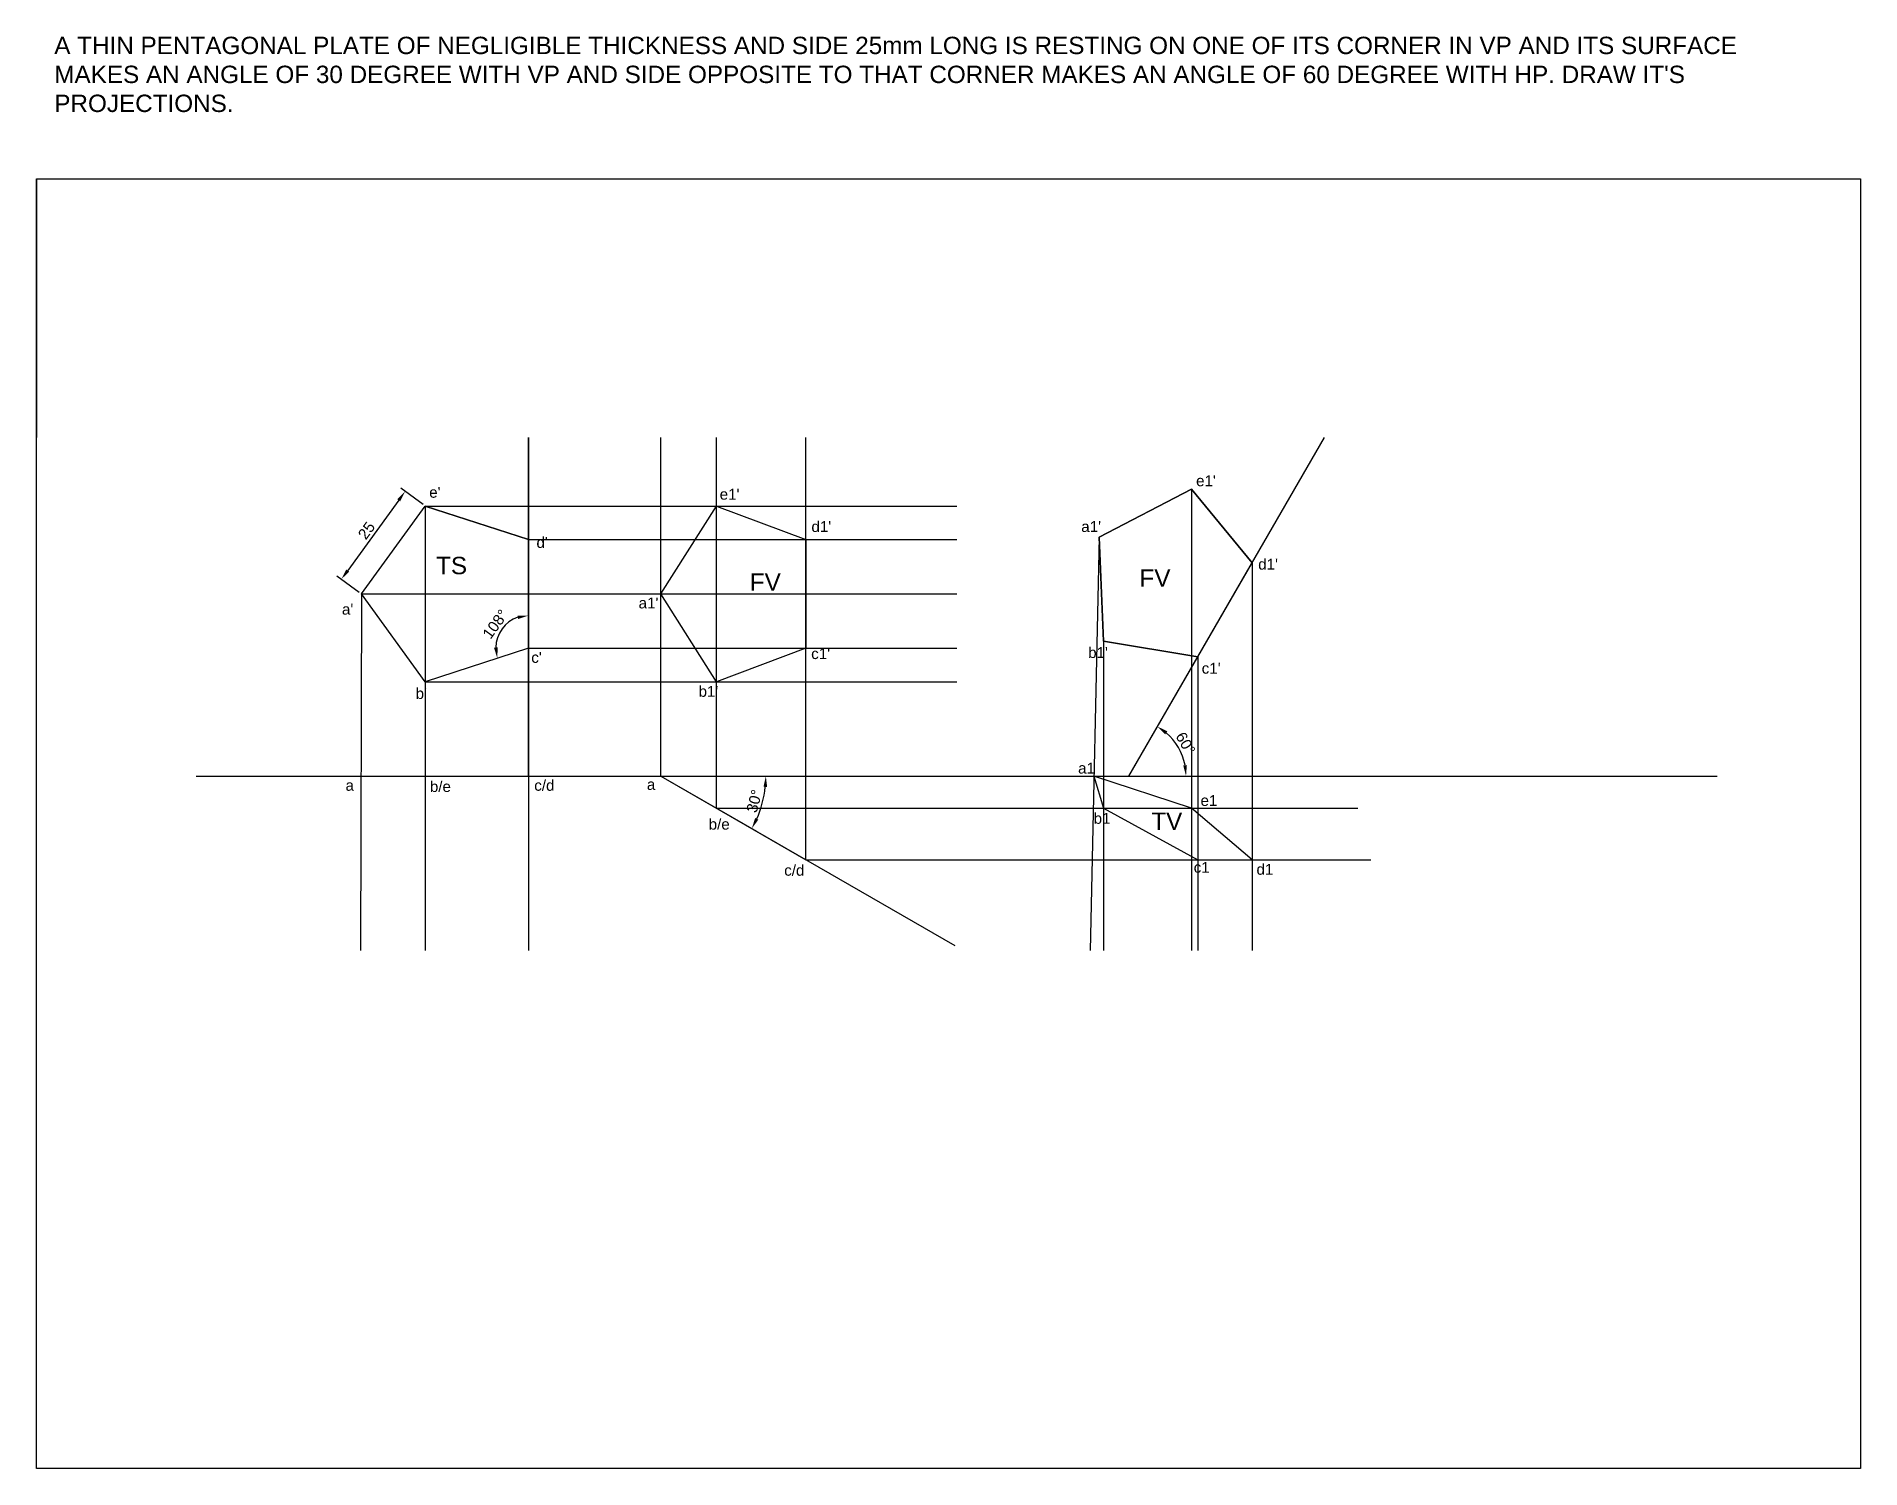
# Model space of a CAD drawing. Header units: millimetres. Extents: x 2264 to 2684, y 1390 to 1720.
import ezdxf

# ---------------------------------------------------------------- set-up
doc = ezdxf.new("R2010")
doc.units = ezdxf.units.MM
doc.styles.get("Standard").update_dxf_attribs({"font": 'arial.ttf'})
doc.dimstyles.new('ISO-25', dxfattribs={"dimtxt": 2.5, "dimasz": 2.5, "dimexe": 1.25, "dimexo": 0.625, "dimtad": 1, "dimdec": 0, "dimdsep": 46, "dimtxsty": 'Standard', "dimcen": 2.5, "dimadec": 0, "dimazin": 0, "dimtfac": 1, "dimtdec": 0, "dimtmove": 0, "dimatfit": 3, "dimfxl": 1, "dimarcsym": 0})

# ---------------------------------------------------------------- blocks, each defined once
blk = doc.blocks.new('*D1')
at = {"color": 0, "lineweight": -2, "transparency": 16777216}
blk.add_arc((2377.08, 1579.32), 7.53, 109.1225, 178.8775, dxfattribs=at)
at = {"color": 0, "transparency": 16777216}
for points in [[(2374.55, 1586.84), (2374.68, 1586.02), (2377.08, 1586.84)], [(2369.97, 1579.52), (2369.14, 1579.4), (2369.92, 1576.99)]]:
    blk.add_solid(points, dxfattribs=at)
at = {"layer": 'Defpoints', "color": 0, "transparency": 16777216}
for p in [(2377.08, 1604.32), (2372.66, 1585.4), (2377.08, 1579.32), (2377.08, 1579.32), (2353.3, 1571.59)]:
    blk.add_point(p, dxfattribs=at)
at = {"color": 0, "transparency": 16777216, "insert": (2369.45, 1584.86), "char_height": 2.5, "attachment_point": 5, "rotation": 54}
blk.add_mtext('108°', dxfattribs=at)
blk = doc.blocks.new('*D2')
at = {"color": 0, "lineweight": -2, "transparency": 16777216}
for p, q in [((2347.21, 1613.38), (2335.45, 1597.2)), ((2352.8, 1612.41), (2347.67, 1616.14)), ((2338.1, 1592.18), (2332.97, 1595.91))]:
    blk.add_line(p, q, dxfattribs=at)
at = {"color": 0, "transparency": 16777216}
for points in [[(2346.87, 1613.63), (2347.54, 1613.14), (2348.68, 1615.4)], [(2335.11, 1597.45), (2335.79, 1596.96), (2333.98, 1595.18)]]:
    blk.add_solid(points, dxfattribs=at)
at = {"layer": 'Defpoints', "color": 0, "transparency": 16777216}
for p in [(2353.3, 1612.04), (2333.98, 1595.18), (2338.61, 1591.82)]:
    blk.add_point(p, dxfattribs=at)
at = {"color": 0, "transparency": 16777216, "insert": (2339.79, 1606.41), "char_height": 2.5, "attachment_point": 5, "rotation": 54}
blk.add_mtext('25', dxfattribs=at)
blk = doc.blocks.new('*D7')
at = {"color": 0, "lineweight": -2, "transparency": 16777216}
blk.add_line((2420.92, 1542.17), (2429.58, 1537.17), dxfattribs=at)
blk.add_arc((2407.56, 1549.88), 24.18, 335.9258, 354.0742, dxfattribs=at)
at = {"color": 0, "lineweight": -3, "transparency": 16777216}
for points in [[(2431.2, 1547.41), (2432.03, 1547.36), (2431.74, 1549.88)], [(2430.01, 1539.83), (2429.27, 1540.21), (2428.5, 1537.79)]]:
    blk.add_solid(points, dxfattribs=at)
at = {"layer": 'Defpoints', "color": 0, "lineweight": -3, "transparency": 16777216}
for p in [(2300.6, 1549.88), (2407.56, 1549.88), (2650.77, 1549.88), (2420.38, 1542.48), (2430.28, 1541.61)]:
    blk.add_point(p, dxfattribs=at)
at = {"color": 0, "lineweight": -3, "transparency": 16777216, "insert": (2429.08, 1544.12), "char_height": 2.5, "attachment_point": 5, "rotation": 75}
blk.add_mtext('30°', dxfattribs=at)
blk = doc.blocks.new('*D8')
at = {"color": 0, "lineweight": -2, "transparency": 16777216}
blk.add_arc((2515.32, 1549.88), 13.17, 10.8926, 49.0789, dxfattribs=at)
at = {"color": 0, "lineweight": -3, "transparency": 16777216}
for points in [[(2523.7, 1559.49), (2524.19, 1560.17), (2521.91, 1561.28)], [(2528.67, 1552.41), (2527.84, 1552.33), (2528.49, 1549.88)]]:
    blk.add_solid(points, dxfattribs=at)
at = {"layer": 'Defpoints', "color": 0, "lineweight": -3, "transparency": 16777216}
for p in [(2531.18, 1577.32), (2527.7, 1554.38), (2300.6, 1549.88), (2515.32, 1549.88), (2650.77, 1549.88)]:
    blk.add_point(p, dxfattribs=at)
at = {"color": 0, "lineweight": -3, "transparency": 16777216, "insert": (2528.37, 1557.41), "char_height": 2.5, "attachment_point": 5, "rotation": 299.9857}
blk.add_mtext('60°', dxfattribs=at)

msp = doc.modelspace()

# ---------------------------------------------------------------- linework, layer by layer
at = {"lineweight": 30}
for p, q in [((2263.79, 1687.41), (2263.79, 1627.85)), ((2529.73, 1615.96), (2508.51, 1604.86)), ((2543.69, 1598.97), (2529.73, 1615.96)), ((2338.61, 1591.82), (2353.3, 1612.04)), ((2353.3, 1612.04), (2377.08, 1604.32)), ((2407.56, 1591.82), (2420.38, 1612.04)), ((2420.38, 1612.04), (2440.97, 1604.32)), ((2508.51, 1604.86), (2509.49, 1580.94)), ((2377.08, 1604.32), (2377.08, 1579.32)), ((2440.97, 1604.32), (2440.97, 1579.32)), ((2531.18, 1577.32), (2543.69, 1598.97)), ((2353.3, 1571.59), (2338.61, 1591.82)), ((2420.38, 1571.59), (2407.56, 1591.82)), ((2377.08, 1579.32), (2353.3, 1571.59)), ((2440.97, 1579.32), (2420.38, 1571.59)), ((2509.49, 1580.94), (2531.18, 1577.32)), ((2338.51, 1549.88), (2377.08, 1549.88)), ((2407.56, 1549.88), (2440.97, 1530.59)), ((2407.56, 1549.88), (2420.38, 1542.48)), ((2507.29, 1549.88), (2509.49, 1542.48)), ((2529.73, 1542.48), (2507.29, 1549.88)), ((2509.49, 1542.48), (2531.18, 1530.59)), ((2543.69, 1530.59), (2529.73, 1542.48)), ((2531.18, 1530.59), (2543.69, 1530.59))]:
    msp.add_line(p, q, dxfattribs=at)
for p, q in [((2377.08, 1549.88), (2377.08, 1627.85)), ((2377.08, 1627.85), (2377.08, 1509.7)), ((2338.61, 1591.82), (2353.3, 1612.04)), ((2377.08, 1604.32), (2353.3, 1612.04)), ((2353.3, 1612.04), (2353.3, 1571.59)), ((2377.08, 1579.32), (2377.08, 1604.32)), ((2338.61, 1591.82), (2338.41, 1509.7)), ((2353.3, 1571.59), (2338.61, 1591.82)), ((2377.08, 1579.32), (2353.3, 1571.59)), ((2377.08, 1549.88), (2377.08, 1579.32)), ((2353.3, 1571.59), (2353.3, 1509.7)), ((2300.6, 1549.88), (2650.77, 1549.88)), ((2300.6, 1549.88), (2349.3, 1549.88)), ((2300.6, 1549.88), (2377.08, 1549.88))]:
    msp.add_line(p, q)
at = {"lineweight": -3}
for p, q in [((2407.56, 1549.88), (2407.56, 1627.85)), ((2420.38, 1542.48), (2420.38, 1627.85)), ((2440.97, 1530.59), (2440.97, 1627.85)), ((2515.32, 1549.88), (2560.39, 1627.85)), ((2508.51, 1604.86), (2529.73, 1615.96)), ((2529.73, 1615.96), (2543.69, 1598.97)), ((2529.73, 1615.96), (2529.73, 1509.7)), ((2353.3, 1612.04), (2475.68, 1612.04)), ((2508.51, 1604.86), (2506.4, 1509.7)), ((2509.49, 1580.94), (2508.51, 1604.86)), ((2377.08, 1604.32), (2475.68, 1604.32)), ((2440.97, 1579.32), (2440.97, 1604.32)), ((2543.69, 1598.97), (2543.69, 1509.7)), ((2338.61, 1591.82), (2475.68, 1591.82)), ((2377.08, 1579.32), (2475.68, 1579.32)), ((2531.18, 1577.32), (2509.49, 1580.94)), ((2509.49, 1580.94), (2509.49, 1509.7)), ((2515.32, 1549.88), (2531.18, 1577.32)), ((2531.18, 1577.32), (2531.18, 1509.7)), ((2353.3, 1571.59), (2475.68, 1571.59)), ((2377.08, 1549.88), (2407.56, 1549.88)), ((2407.56, 1549.88), (2475.22, 1510.82)), ((2475.68, 1549.88), (2515.32, 1549.88)), ((2420.38, 1542.48), (2568.01, 1542.48)), ((2440.97, 1530.59), (2571.05, 1530.59))]:
    msp.add_line(p, q, dxfattribs=at)
msp.add_lwpolyline([(2263.79, 1687.41), (2683.79, 1687.41), (2683.79, 1390.41), (2263.79, 1390.41)], close=True)

# ---------------------------------------------------------------- texts
at = {"attachment_point": 1}
for s, width, insert, char_height in [("A THIN PENTAGONAL PLATE OF NEGLIGIBLE THICKNESS AND SIDE 25mm LONG IS RESTING ON ONE OF ITS CORNER IN VP AND ITS SURFACE MAKES AN ANGLE OF 30 DEGREE WITH VP AND SIDE OPPOSITE TO THAT CORNER MAKES AN ANGLE OF 60 DEGREE WITH HP. DRAW IT'S PROJECTIONS.", 402.1774, (2267.89, 1720.13), 4), ("e1'", 4.1545, (2530.8, 1619.12), 2.5), ("e'", 4.1545, (2354.22, 1616.47), 2.5), ("e1'", 4.1545, (2421.11, 1616.02), 2.5), ("d1'", 4.1545, (2442.23, 1608.58), 2.5), ("d'", 4.1545, (2378.92, 1604.92), 2.5), ("a1'", 4.1545, (2504.36, 1608.58), 2.5), ("d1'", 4.1545, (2545.1, 1599.91), 2.5), ("a'", 4.1545, (2334.13, 1589.54), 2.5), ("a1'", 4.1545, (2402.44, 1590.98), 2.5), ("c1'", 4.1545, (2442.17, 1579.31), 2.5), ("b1'", 4.1545, (2505.95, 1579.56), 2.5), ("c'", 4.1545, (2377.73, 1578.44), 2.5), ("c1'", 4.1545, (2532.1, 1575.95), 2.5), ("b'", 4.1545, (2351.09, 1570.14), 2.5), ("b1'", 4.1545, (2416.24, 1570.63), 2.5), ('a1', 4.1545, (2503.63, 1552.95), 2.5), ('a', 4.1545, (2334.95, 1548.99), 2.5), ('b/e', 4.1545, (2354.37, 1548.71), 2.5), ('c/d', 4.1545, (2378.41, 1548.98), 2.5), ('a', 4.1545, (2404.34, 1549.19), 2.5), ('b1', 4.1545, (2507.2, 1541.38), 2.5), ('e1', 4.1545, (2531.83, 1545.5), 2.5), ('b/e', 4.1545, (2418.57, 1540.04), 2.5), ('c/d', 4.1545, (2435.96, 1529.42), 2.5), ('c1', 4.1545, (2530.26, 1530.11), 2.5), ('d1', 4.1545, (2544.71, 1529.65), 2.5)]:
    msp.add_mtext_dynamic_manual_height_columns(s, width=width, gutter_width=12.5, heights=[0], dxfattribs=dict(at, insert=insert, char_height=char_height))
at = {"lineweight": 30, "char_height": 4, "attachment_point": 1}
for s, insert in [('TS', (2355.8, 1600.36)), ('FV', (2428.04, 1596.55)), ('FV', (2517.77, 1597.48)), ('TV', (2520.49, 1541.48))]:
    msp.add_mtext_dynamic_manual_height_columns(s, width=11.8343, gutter_width=12.5, heights=[0], dxfattribs=dict(at, insert=insert))

# ---------------------------------------------------------------- dimensions: what is measured, and where the dimension line sits
dim = msp.add_aligned_dim(p1=(2353.3, 1612.04), p2=(2338.61, 1591.82), distance=-5.72, dimstyle='ISO-25')
dim.commit()
dim.dimension.update_dxf_attribs({"geometry": '*D2', "text_midpoint": (2339.79, 1606.41)})
dim = msp.add_angular_dim_2l(base=(2372.66, 1585.4), line1=((2377.08, 1579.32), (2377.08, 1604.32)), line2=((2377.08, 1579.32), (2353.3, 1571.59)), dimstyle='ISO-25')
dim.commit()
dim.dimension.update_dxf_attribs({"geometry": '*D1', "text_midpoint": (2369.45, 1584.86)})
at = {"lineweight": -3}
for base, line1, line2, picture, middle in [((2527.7, 1554.38), ((2300.6, 1549.88), (2650.77, 1549.88)), ((2515.32, 1549.88), (2531.18, 1577.32)), '*D8', (2528.37, 1557.41)), ((2430.28, 1541.61), ((2407.56, 1549.88), (2420.38, 1542.48)), ((2300.6, 1549.88), (2650.77, 1549.88)), '*D7', (2429.08, 1544.12))]:
    dim = msp.add_angular_dim_2l(base=base, line1=line1, line2=line2, dimstyle='ISO-25', dxfattribs=at)
    dim.commit()
    dim.dimension.update_dxf_attribs({"geometry": picture, "text_midpoint": middle})

doc.saveas('drawing.dxf')
